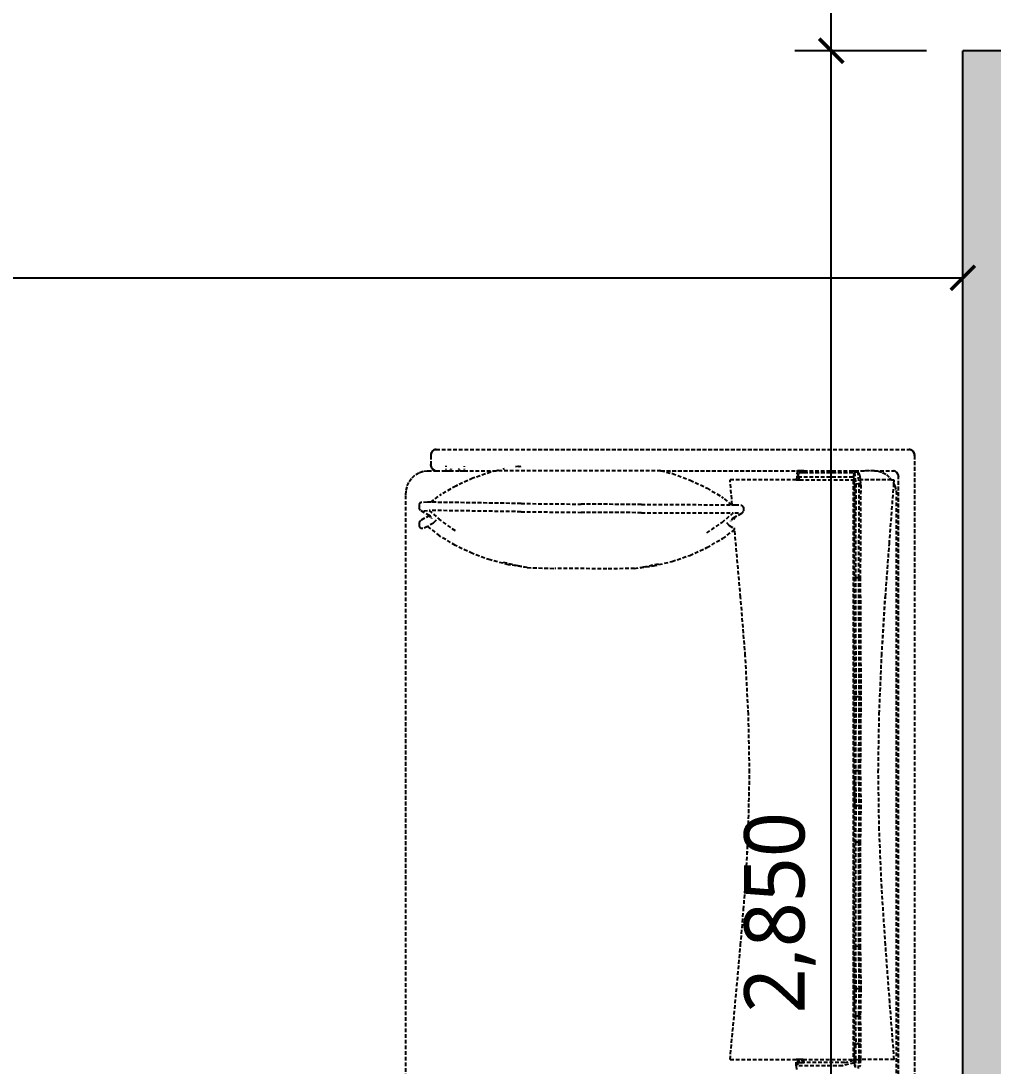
# Model space of a CAD drawing. Header units: millimetres. Extents: x 0 to 460473, y -68369 to 85219.
# Drawn here: x 228476 to 230084, y -36906 to -35178 of the extents above; entities that cross this region are included whole.
import ezdxf

# ---------------------------------------------------------------- set-up
doc = ezdxf.new("R2010")
doc.units = ezdxf.units.MM
doc.header["$LTSCALE"] = 50
doc.linetypes.add('HIDDEN2', pattern=[0.1875, 0.125, -0.0625])
for name, color, linetype in [('DIM', 7, 'Continuous'), ('ha', 8, 'Continuous'), ('hid', 8, 'HIDDEN2'), ('wall', 2, 'Continuous')]:
    doc.layers.add(name, color=color, linetype=linetype)
doc.styles.add('맑은 고딕', font='malgun.ttf')
doc.dimstyles.new('DH IN40', dxfattribs={"dimscale": 40, "dimtxt": 2.5, "dimasz": 1, "dimexe": 1.5, "dimexo": 1.5, "dimtad": 1, "dimdec": 7, "dimlunit": 6, "dimtxsty": '맑은 고딕', "dimblk": 'ARCHTICK', "dimcen": 2.5, "dimclrd": 256, "dimclre": 256, "dimclrt": 256, "dimadec": 0, "dimazin": 0, "dimtfac": 1, "dimtdec": 7, "dimtix": 1, "dimtmove": 0, "dimatfit": 3, "dimldrblk": 'ARCHTICK', "dimfxl": 1, "dimtfillclr": 1, "dimlwd": -1, "dimlwe": -1, "dimarcsym": 0})

# ---------------------------------------------------------------- blocks, each defined once
blk = doc.blocks.new('EWEDSF')
at = {"layer": 'ha', "transparency": 33554559}
h = blk.add_hatch(color=256, dxfattribs=at)
h.dxf.hatch_style = 1
h.paths.add_polyline_path([(230234, 29629.7), (230234, 32479.7), (230344, 32479.7), (230344, 32679.7), (230034, 32679.7), (230034, 29829.7), (229434, 29829.7), (229434, 29629.7), (230034, 29629.7), (230034, 28199.2), (229414, 28199.2), (229414, 27999.7), (230034, 27999.7), (230284, 27999.7), (230284, 28169.7), (230234, 28169.7)])
at = {"layer": 'wall', "color": 2}
for p in [(230394, 32679.7), (230034, 29829.7)]:
    blk.add_line(p, (230034, 32679.7), dxfattribs=at)
blk = doc.blocks.new('_ArchTick')
at = {"color": 0, "linetype": 'ByBlock', "const_width": 0.15}
blk.add_lwpolyline([(-0.5, -0.5), (0.5, 0.5)], dxfattribs=at)
blk = doc.blocks.new('*D478')
at = {"layer": 'Defpoints', "color": 0, "transparency": 16777216}
for p in [(225734, -35607.6), (230034, -35603), (230034, -35607.6)]:
    blk.add_point(p, dxfattribs=at)
at = {"layer": 'DIM', "transparency": 16777216}
for p, q in [((225734, -35547.6), (225734, -35543)), ((230034, -35547.6), (230034, -35543)), ((225734, -35603), (230034, -35603))]:
    blk.add_line(p, q, dxfattribs=at)
at = {"layer": 'DIM', "transparency": 16777216, "xscale": 40, "yscale": 40, "zscale": 40, "rotation": 180}
blk.add_blockref('_ArchTick', (225734, -35603), dxfattribs=at)
at = {"layer": 'DIM', "transparency": 16777216, "xscale": 40, "yscale": 40, "zscale": 40}
blk.add_blockref('_ArchTick', (230034, -35603), dxfattribs=at)
at = {"layer": 'DIM', "transparency": 16777216, "insert": (227884, -35526.3), "char_height": 100, "attachment_point": 5, "style": '맑은 고딕'}
blk.add_mtext('4300', dxfattribs=at)
blk = doc.blocks.new('*D479')
at = {"layer": 'Defpoints', "color": 0, "transparency": 16777216}
for p in [(229816.4, -35227.8), (230034, -35227.8), (230034, -38077.8)]:
    blk.add_point(p, dxfattribs=at)
at = {"layer": 'DIM', "transparency": 16777216}
for p, q in [((229974, -35227.8), (229756.4, -35227.8)), ((229816.4, -38077.8), (229816.4, -35227.8)), ((229974, -38077.8), (229756.4, -38077.8))]:
    blk.add_line(p, q, dxfattribs=at)
at = {"layer": 'DIM', "transparency": 16777216, "xscale": 40, "yscale": 40, "zscale": 40}
for p, rotation in [((229816.4, -35227.8), 90), ((229816.4, -38077.8), 270)]:
    blk.add_blockref('_ArchTick', p, dxfattribs=dict(at, rotation=rotation))
at = {"layer": 'DIM', "transparency": 16777216, "insert": (229731.3, -36652.8), "char_height": 100, "attachment_point": 5, "rotation": 90, "style": '맑은 고딕'}
blk.add_mtext('2,850', dxfattribs=at)
blk = doc.blocks.new('*D480')
at = {"layer": 'Defpoints', "color": 0, "transparency": 16777216}
for p in [(229816.4, -34127.8), (230034, -34127.8), (230034, -35227.8)]:
    blk.add_point(p, dxfattribs=at)
at = {"layer": 'DIM', "transparency": 16777216}
for p, q in [((229974, -34127.8), (229756.4, -34127.8)), ((229816.4, -35227.8), (229816.4, -34127.8)), ((229974, -35227.8), (229756.4, -35227.8))]:
    blk.add_line(p, q, dxfattribs=at)
at = {"layer": 'DIM', "transparency": 16777216, "xscale": 40, "yscale": 40, "zscale": 40}
for p, rotation in [((229816.4, -34127.8), 90), ((229816.4, -35227.8), 270)]:
    blk.add_blockref('_ArchTick', p, dxfattribs=dict(at, rotation=rotation))
at = {"layer": 'DIM', "transparency": 16777216, "insert": (229731.1, -34677.8), "char_height": 100, "attachment_point": 5, "rotation": 90, "style": '맑은 고딕'}
blk.add_mtext('1,100', dxfattribs=at)

msp = doc.modelspace()

# ---------------------------------------------------------------- linework, layer by layer
at = {"layer": 'hid'}
for p, q in [((229155.59252138, -35891.56780554), (229154.76769652, -35893.3590653)), ((229156.74708783, -35889.96892858), (229155.59252138, -35891.56780554)), ((229155.94519663, -35891.3423411), (229156.74708783, -35889.96892858)), ((229156.74708783, -35889.96892858), (229159.76052828, -35887.74212194)), ((229158.16839487, -35888.67010046), (229156.74708783, -35889.96892858)), ((229159.76052828, -35887.74212194), (229158.16839487, -35888.67010046)), ((229161.415032, -35887.20696569), (229159.76052828, -35887.74212194)), ((229161.12043295, -35887.45029168), (229163.03248144, -35887.03997351)), ((229163.03248144, -35887.03997351), (229161.415032, -35887.20696569)), ((229163.03248144, -35887.03997351), (229945.25470366, -35887.03997351)), ((229946.87216243, -35887.20696569), (229945.25470366, -35887.03997351)), ((229946.03287797, -35887.20696569), (229945.25470366, -35887.03997351)), ((229946.87216243, -35887.20696569), (229948.52667632, -35887.74212194)), ((229948.52667632, -35887.74212194), (229947.16676138, -35887.45029122)), ((229948.52667632, -35887.74212194), (229950.11879871, -35888.67010046)), ((229951.54007693, -35889.96892858), (229948.52667632, -35887.74212194)), ((229951.54007693, -35889.96892858), (229950.11879871, -35888.67010046)), ((229952.69464507, -35891.56780554), (229951.54007693, -35889.96892858)), ((229953.51951486, -35893.3590653), (229951.54007693, -35889.96892858)), ((229952.69464507, -35891.56780554), (229953.51951486, -35893.3590653)), ((229154.76769652, -35893.3590653), (229154.14359255, -35897.03997351)), ((229154.29198928, -35895.22039343), (229154.14359255, -35897.03997351)), ((229154.14359255, -35897.03997351), (229154.14359255, -35912.03997351)), ((229154.76769652, -35893.3590653), (229154.29198928, -35895.22039343)), ((229154.76769652, -35893.3590653), (229155.51654314, -35892.07650313)), ((229953.51951486, -35893.3590653), (229953.99520931, -35895.22039343)), ((229953.51951486, -35893.3590653), (229954.14359255, -35897.03997351)), ((229954.14359255, -35897.03997351), (229953.99520931, -35895.22039343)), ((229954.14359255, -35897.03997351), (229954.14359255, -37977.03997351)), ((229129.15575838, -35928.56023718), (229135.68844241, -35924.84832311)), ((229135.68844241, -35924.84832311), (229142.47703574, -35922.70769811)), ((229135.68844241, -35924.84832311), (229139.66163734, -35924.0171875)), ((229142.47703574, -35922.70769811), (229149.11359255, -35922.03997351)), ((229148.2590702, -35922.21872737), (229149.11359255, -35922.03997351)), ((229149.11359255, -35922.03997351), (229163.03248144, -35922.03997351)), ((229154.14359255, -35912.03997351), (229154.29198928, -35913.85955358)), ((229154.76769652, -35915.72088171), (229154.14359255, -35912.03997351)), ((229154.29198928, -35913.85955358), (229154.76769652, -35915.72088171)), ((229154.76769652, -35915.72088171), (229155.59252138, -35917.51214147)), ((229154.76769652, -35915.72088171), (229156.74708783, -35919.11101843)), ((229155.59252138, -35917.51214147), (229156.74708783, -35919.11101843)), ((229156.74708783, -35919.11101843), (229158.16839487, -35920.40984655)), ((229156.74708783, -35919.11101843), (229159.76052828, -35921.33782507)), ((229158.16839487, -35920.40984655), (229159.76052828, -35921.33782507)), ((229159.76052828, -35921.33782507), (229161.415032, -35921.87298132)), ((229159.76052828, -35921.33782507), (229163.03248144, -35922.03997351)), ((229161.415032, -35921.87298132), (229163.03248144, -35922.03997351)), ((229161.79468992, -35922.1677332), (229163.03248144, -35922.03997351)), ((229162.2368246, -35922.21071095), (229163.03248144, -35922.03997351)), ((229163.03248144, -35922.03997351), (229179.14359255, -35922.03997351)), ((229179.14359255, -35914.01831392), (229179.14359255, -35915.72088171)), ((229179.14359255, -35919.11101843), (229179.14359255, -35920.29906415)), ((229179.14359255, -35921.33782507), (229179.14359255, -35922.03997351)), ((229179.14359255, -35922.03997351), (229179.14359255, -35922.66396687)), ((229179.14359255, -35922.03997351), (229185.4982231, -35922.03997351)), ((229185.26074953, -35922.44702841), (229185.17219643, -35922.64161327)), ((229185.4982231, -35922.03997351), (229185.26074953, -35922.44702841)), ((229185.77364321, -35921.5678742), (229185.4982231, -35922.03997351)), ((229185.4982231, -35922.03997351), (229202.788962, -35922.03997351)), ((229185.94154314, -35921.33782507), (229185.77364321, -35921.5678742)), ((229187.07251711, -35919.9689057), (229186.8224686, -35920.24626306)), ((229187.84061404, -35919.27644277), (229187.07251711, -35919.9689057)), ((229188.06726872, -35919.11101843), (229187.84061404, -35919.27644277)), ((229200.44657107, -35919.27644277), (229200.21991639, -35919.11101843)), ((229201.21466799, -35919.9689057), (229200.44657107, -35919.27644277)), ((229201.37450671, -35920.14620108), (229201.21466799, -35919.9689057)), ((229202.51354189, -35921.5678742), (229202.34564197, -35921.33782507)), ((229202.788962, -35922.03997351), (229202.51354189, -35921.5678742)), ((229203.02643557, -35922.44702841), (229202.788962, -35922.03997351)), ((229202.788962, -35922.03997351), (229209.14359255, -35922.03997351)), ((229203.0847625, -35922.57519486), (229203.02643557, -35922.44702841)), ((229209.14359255, -35914.31393663), (229209.14359255, -35915.72088171)), ((229209.14359255, -35919.11101843), (229209.14359255, -35920.09277969)), ((229209.14359255, -35921.33782507), (229209.14359255, -35922.03997351)), ((229209.14359255, -35922.03997351), (229209.14359255, -35922.55272919)), ((229209.14359255, -35922.03997351), (229263.17193846, -35922.03997351)), ((229253.3247308, -35924.38292318), (229223.77868414, -35934.50087714)), ((229263.17193846, -35922.03997351), (229253.3247308, -35924.38292318)), ((229266.12300546, -35921.33782507), (229263.17193846, -35922.03997351)), ((229534.72770062, -35922.03997351), (229263.17193846, -35922.03997351)), ((229275.48207435, -35919.11101843), (229273.20724899, -35919.65226845)), ((229297.77576499, -35915.18732604), (229293.93580356, -35915.72088171)), ((229299.84417939, -35915.31556515), (229298.01484877, -35915.72088171)), ((229300.45637214, -35915.21374098), (229299.84417939, -35915.31556515)), ((229302.84111097, -35915.23724041), (229300.4326562, -35915.72088171)), ((229531.98545163, -35921.33782507), (229534.72770062, -35922.03997351)), ((229534.72770062, -35922.03997351), (229553.61947694, -35926.87718242)), ((229534.72770062, -35922.03997351), (229760.67598043, -35922.03997351)), ((229759.39409642, -35936.90216534), (229760.48857304, -35923.39986352)), ((229760.48857304, -35923.39986352), (229760.67598043, -35922.03997351)), ((229760.48857304, -35923.39986352), (229761.5036819, -35932.39477009)), ((229760.67598043, -35922.03997351), (229760.772744, -35921.33782507)), ((229762.90802306, -35922.03997351), (229760.67598043, -35922.03997351)), ((229761.5036819, -35932.39477009), (229763.25471997, -35925.11206398)), ((229762.82878298, -35921.33782507), (229762.90802306, -35922.03997351)), ((229762.90802306, -35922.03997351), (229763.25471997, -35925.11206398)), ((229768.1534058, -35922.03997351), (229762.90802306, -35922.03997351)), ((229763.25471997, -35925.11206398), (229765.77809135, -35924.25470206)), ((229763.25471997, -35925.11206398), (229765.70859486, -35925.11206398)), ((229765.17906679, -35924.45823169), (229765.12606812, -35925.11206398)), ((229765.70859486, -35925.11206398), (229765.77809135, -35924.25470206)), ((229765.70859486, -35925.11206398), (229769.32417211, -35925.11206398)), ((229765.77809135, -35924.25470206), (229768.30640038, -35923.39566248)), ((229765.927184, -35925.11206398), (229765.82849482, -35924.23757655)), ((229768.07416572, -35921.33782507), (229768.1534058, -35922.03997351)), ((229768.1534058, -35922.03997351), (229768.30640038, -35923.39566248)), ((229770.82586983, -35922.03997351), (229768.1534058, -35922.03997351)), ((229768.30640038, -35923.39566248), (229769.32417211, -35925.11206398)), ((229768.30640038, -35923.39566248), (229770.97886441, -35923.39566248)), ((229769.32417211, -35925.11206398), (229771.17256674, -35925.11206398)), ((229770.74662976, -35921.33782507), (229770.82586983, -35922.03997351)), ((229770.82586983, -35922.03997351), (229849.14359255, -35922.03997351)), ((229770.82586983, -35922.03997351), (229770.97886441, -35923.39566248)), ((229770.97886441, -35923.39566248), (229859.99890366, -35923.39566248)), ((229770.97886441, -35923.39566248), (229771.17256674, -35925.11206398)), ((229771.17256674, -35925.11206398), (229854.94500037, -35925.11206398)), ((229849.14359255, -35922.03997351), (229849.14359255, -35921.33782507)), ((229849.14359255, -35922.56483926), (229849.14359255, -35922.03997351)), ((229849.14359255, -35922.03997351), (229855.49824655, -35922.03997351)), ((229853.18453059, -35932.39477009), (229854.94500037, -35925.11206398)), ((229854.94500037, -35925.11206398), (229859.99890366, -35923.39566248)), ((229854.94500037, -35925.11206398), (229856.94395342, -35943.6960042)), ((229855.26078005, -35922.44702841), (229855.19694184, -35922.58728461)), ((229855.26078005, -35922.44702841), (229855.49824655, -35922.03997351)), ((229855.49824655, -35922.03997351), (229855.77365847, -35921.5678742)), ((229855.49824655, -35922.03997351), (229872.78893855, -35922.03997351)), ((229855.77365847, -35921.5678742), (229855.94154995, -35921.33782507)), ((229859.99890366, -35923.39566248), (229862.10335313, -35942.96038577)), ((229859.99890366, -35923.39566248), (229863.29233717, -35928.96196708)), ((229872.51352663, -35921.5678742), (229872.34563516, -35921.33782507)), ((229872.78893855, -35922.03997351), (229872.51352663, -35921.5678742)), ((229873.02640505, -35922.44702841), (229872.78893855, -35922.03997351)), ((229879.14359255, -35922.03997351), (229872.78893855, -35922.03997351)), ((229873.12049242, -35922.65374376), (229873.02640505, -35922.44702841)), ((229879.14359255, -35922.03997351), (229879.14359255, -35921.33782507)), ((229879.14359255, -35922.67607695), (229879.14359255, -35922.03997351)), ((229887.67159255, -35922.03997351), (229879.14359255, -35922.03997351)), ((229887.67159255, -35922.03997351), (229894.30813197, -35922.70769811)), ((229890.86361677, -35922.70769811), (229887.67159255, -35922.03997351)), ((229887.67159255, -35922.03997351), (229918.588037, -35922.03997351)), ((229894.30813197, -35922.70769811), (229901.09676791, -35924.84832311)), ((229901.09676791, -35924.84832311), (229907.62940531, -35928.56023718)), ((229918.68107352, -35922.0547264), (229918.588037, -35922.03997351)), ((229918.68107352, -35922.0547264), (229918.588037, -35922.03997351)), ((229918.68619627, -35922.06103752), (229918.588037, -35922.03997351)), ((229918.588037, -35922.03997351), (229918.77863752, -35922.0808745)), ((229918.78435554, -35922.08210154), (229918.68107352, -35922.0547264)), ((229918.87393778, -35922.101325), (229918.78435554, -35922.08210154)), ((229921.86000965, -35922.74209143), (229918.87393778, -35922.101325)), ((229918.87393778, -35922.101325), (229920.20549576, -35922.20691992)), ((229921.86000965, -35922.74209143), (229920.20549576, -35922.20691992)), ((229921.93491409, -35922.7974436), (229921.86000965, -35922.74209143)), ((229921.96772229, -35922.8048688), (229921.93491409, -35922.7974436)), ((229922.00735933, -35922.81974302), (229921.96772229, -35922.8048688)), ((229922.00735933, -35922.81974302), (229922.08774618, -35922.8726337)), ((229922.08774618, -35922.8726337), (229922.11205626, -35922.88898991)), ((229922.11205626, -35922.88898991), (229922.50704476, -35923.18816833)), ((229922.50704476, -35923.18816833), (229923.94878173, -35924.28563245)), ((229923.94878173, -35924.28563245), (229924.24344477, -35924.50337976)), ((229924.88570098, -35924.98984756), (229924.24344477, -35924.50337976)), ((229924.90733144, -35925.00939452), (229924.88570098, -35924.98984756)), ((229924.90733144, -35925.00939452), (229924.96138359, -35925.0907405)), ((229926.0279784, -35926.5678742), (229924.96138359, -35925.0907405)), ((229926.63366797, -35927.96491352), (229924.96138359, -35925.0907405)), ((229115.20235355, -35947.31609655), (229118.58669245, -35940.15154577)), ((229118.58669245, -35940.15154577), (229123.32399403, -35933.75579382)), ((229123.32399403, -35933.75579382), (229129.15575838, -35928.56023718)), ((229223.77868414, -35934.50087714), (229195.44188052, -35947.3927501)), ((229553.61947694, -35926.87718242), (229582.93386278, -35937.48403331)), ((229582.93386278, -35937.48403331), (229610.99474277, -35950.84434751)), ((229652.70022026, -35978.30807353), (229649.00063646, -35937.08811867)), ((229758.34538545, -35937.08811867), (229649.00063646, -35937.08811867)), ((229758.34538545, -35937.08811867), (229758.34538545, -35936.90216534)), ((229758.34538545, -35936.90216534), (229759.39409642, -35936.90216534)), ((229758.34538545, -35937.08811867), (229759.37902331, -35937.08811867)), ((229759.37902331, -35937.08811867), (229759.39409642, -35936.90216534)), ((229759.37902331, -35937.08811867), (229763.57278009, -35937.08811867)), ((229759.39409642, -35936.90216534), (229763.58785319, -35936.90216534)), ((229761.5036819, -35932.39477009), (229853.18453059, -35932.39477009)), ((229763.65863482, -35936.02894888), (229761.5036819, -35932.39477009)), ((229763.58785319, -35936.90216534), (229763.57278009, -35937.08811867)), ((229763.57278009, -35937.08811867), (229764.28668897, -35937.08811867)), ((229763.65863482, -35936.02894888), (229763.58785319, -35936.90216534)), ((229763.58785319, -35936.90216534), (229764.17642453, -35936.90216534)), ((229764.17642453, -35936.90216534), (229763.65863482, -35936.02894888)), ((229764.17110686, -35936.89319745), (229764.15530683, -35937.08811867)), ((229764.28668897, -35937.08811867), (229764.17642453, -35936.90216534)), ((229764.17642453, -35936.90216534), (229853.66936165, -35936.90216534)), ((229764.28668897, -35937.08811867), (229852.72172057, -35937.08811867)), ((229852.72172057, -35937.08811867), (229852.72172057, -35937.9610747)), ((229853.78326162, -35937.9610747), (229852.72172057, -35937.9610747)), ((229852.72172057, -35937.9610747), (229852.72172057, -36895.61067425)), ((229853.18453059, -35932.39477009), (229853.66936165, -35936.90216534)), ((229853.66936165, -35936.90216534), (229853.78326162, -35937.9610747)), ((229853.66936165, -35936.90216534), (229853.98443593, -35936.90216534)), ((229853.78326162, -35937.9610747), (229853.98443593, -35939.83135947)), ((229854.77626937, -35936.90216534), (229853.98443593, -35936.90216534)), ((229853.98443593, -35936.90216534), (229853.98443593, -35939.83135947)), ((229853.98443593, -35939.83135947), (229853.98443593, -36895.61067425)), ((229854.2320158, -35942.13306907), (229854.7358614, -35946.81723943)), ((229854.7358614, -35946.81723943), (229856.94395342, -35943.6960042)), ((229856.94395342, -35943.6960042), (229856.19548377, -36098.61098359)), ((229856.94395342, -35943.6960042), (229862.10335313, -35942.96038577)), ((229862.10335313, -35942.96038577), (229861.35132291, -36098.61231943)), ((229862.10335313, -35942.96038577), (229865.05466083, -35945.34600257)), ((229863.29233717, -35928.96196708), (229864.14641243, -35936.90216534)), ((229864.14641243, -35936.90216534), (229865.05466083, -35945.34600257)), ((229915.79169664, -35936.90216534), (229864.14641243, -35936.90216534)), ((229907.62940531, -35928.56023718), (229913.46121889, -35933.75579382)), ((229913.46121889, -35933.75579382), (229915.79169664, -35936.90216534)), ((229915.79169664, -35936.90216534), (229920.52846843, -35936.90216534)), ((229919.99027878, -35943.94473156), (229920.52846843, -35936.90216534)), ((229926.63366797, -35927.96491352), (229926.0279784, -35926.5678742)), ((229926.68984626, -35928.06053017), (229926.63366797, -35927.96491352)), ((229926.74265049, -35928.15040409), (229926.68984626, -35928.06053017)), ((229926.76410102, -35928.16631824), (229926.68984626, -35928.06053017)), ((229926.74265049, -35928.15040409), (229926.80356058, -35928.25532095)), ((229926.80672522, -35928.24863345), (229926.75858937, -35928.15616891)), ((229926.80356058, -35928.25532095), (229926.76410102, -35928.16631824)), ((229926.80203378, -35928.25210822), (229926.85284819, -35928.35902716)), ((229926.80356058, -35928.25532095), (229926.80849692, -35928.28306568)), ((229926.85284819, -35928.35902716), (229926.80356058, -35928.25532095)), ((229926.80360561, -35928.25541602), (229926.85284819, -35928.35902716)), ((229926.85284819, -35928.35902716), (229926.80513386, -35928.25863179)), ((229926.80517745, -35928.25872382), (229926.85284819, -35928.35902716)), ((229926.85284819, -35928.35902716), (229926.80672522, -35928.24863345)), ((229926.80849692, -35928.28306568), (229926.85284819, -35928.35902716)), ((229926.85284819, -35928.35902716), (229926.80973989, -35928.25585018)), ((229927.32854264, -35930.22034384), (229926.85284819, -35928.35902716)), ((229927.40421815, -35931.61112964), (229926.85284819, -35928.35902716)), ((229927.40421815, -35931.61112964), (229927.32854264, -35930.22034384)), ((229927.40421815, -35931.61112964), (229927.47692589, -35932.03997351)), ((229927.47692589, -35932.03997351), (229927.43948141, -35931.81911898)), ((229927.47692589, -35932.03997351), (229927.46382911, -35931.93551631)), ((229927.47692589, -37942.03997351), (229927.47692589, -35932.03997351)), ((229112.64159255, -35962.03997351), (229113.2504795, -35954.76140905)), ((229113.2504795, -35954.76140905), (229115.20235355, -35947.31609655)), ((229195.44188052, -35947.3927501), (229168.5567366, -35962.94825423)), ((229610.99474277, -35950.84434751), (229637.56206071, -35966.84382975)), ((229854.7358614, -35946.81723943), (229854.22792705, -36051.94727485)), ((229865.05466083, -35945.34600257), (229864.31417761, -36098.60798728)), ((229912.41930827, -36042.88097924), (229919.99027878, -35943.94473156)), ((229919.99027878, -35943.94473156), (229921.58282807, -35947.31609655)), ((229921.58282807, -35947.31609655), (229923.5347056, -35954.76140905)), ((229923.5347056, -35954.76140905), (229924.14359255, -35962.03997351)), ((229923.5347056, -35958.5389969), (229924.14359255, -35962.03997351)), ((229112.64159255, -37816.02486746), (229112.64159255, -35962.03997351)), ((229134.67924528, -35977.8488608), (229134.62327504, -35984.48214004)), ((229137.35860249, -35974.64531692), (229134.67924528, -35977.8488608)), ((229148.47252207, -35974.09129109), (229137.35860249, -35974.64531692)), ((229153.97495687, -35974.17056496), (229148.47252207, -35974.09129109)), ((229153.97495687, -35974.17056496), (229168.5567366, -35962.94825423)), ((229303.41425884, -35976.32354502), (229153.97495687, -35974.17056496)), ((229303.41425884, -35976.32354502), (229402.94317283, -35977.32988489)), ((229502.46898702, -35977.97690093), (229402.94317283, -35977.32988489)), ((229502.46898702, -35977.97690093), (229651.93358667, -35978.30638355)), ((229651.93358667, -35978.30638355), (229637.56206071, -35966.84382975)), ((229651.93358667, -35978.30638355), (229652.70022026, -35978.30807353)), ((229652.70022026, -35978.30807353), (229657.39546354, -35978.31842381)), ((229657.39546354, -35978.31842381), (229668.51993088, -35979.05716251)), ((229924.14359255, -37912.03997351), (229924.14359255, -35962.03997351)), ((229137.24666287, -35987.91177409), (229134.62327504, -35984.48214004)), ((229152.08437036, -35996.25392589), (229137.24666287, -35987.91177409)), ((229142.54940876, -35988.13776295), (229151.36420548, -35987.69834776)), ((229151.36420548, -35987.69834776), (229151.49488995, -35987.69183317)), ((229151.36420548, -35987.69834776), (229168.22346614, -36002.44560249)), ((229303.30476312, -35989.86914351), (229151.49488995, -35987.69183317)), ((229303.30476312, -35989.86914351), (229402.83359167, -35990.8856088)), ((229502.3594913, -35991.52249943), (229402.83359167, -35990.8856088)), ((229502.3594913, -35991.52249943), (229654.15424694, -35991.86694034)), ((229654.31104845, -35991.877353), (229637.22879025, -36006.34117802)), ((229654.31104845, -35991.877353), (229654.15424694, -35991.86694034)), ((229663.10821792, -35992.46154363), (229654.31104845, -35991.877353)), ((229654.63868339, -35999.90600634), (229668.40799126, -35992.32361968)), ((229668.40799126, -35992.32361968), (229671.08586305, -35988.93801809)), ((229668.51993088, -35979.05716251), (229671.14183329, -35982.30473885)), ((229671.14183329, -35982.30473885), (229671.08586305, -35988.93801809)), ((229134.92211503, -36007.61568703), (229134.86614479, -36014.24896627)), ((229137.59998682, -36004.23008544), (229134.92211503, -36007.61568703)), ((229152.08437036, -35996.25392589), (229137.59998682, -36004.23008544)), ((229158.5650268, -36008.66055898), (229148.80253192, -36014.04255075)), ((229152.39779958, -35996.43014409), (229151.18747696, -35998.65879069)), ((229152.39779958, -35996.43014409), (229152.08437036, -35996.25392589)), ((229152.61145507, -35996.55026687), (229152.39779958, -35996.43014409)), ((229154.26201209, -35999.52766459), (229152.61145507, -35996.55026687)), ((229153.49633445, -35997.04776947), (229152.61145507, -35996.55026687)), ((229154.27114378, -35998.44542826), (229154.26201209, -35999.52766459)), ((229155.61276093, -36001.36075426), (229155.79959363, -36001.20255998)), ((229162.76186113, -36003.73222914), (229158.5650268, -36008.66055898)), ((229194.81613681, -36021.55238956), (229168.22346614, -36002.44560249)), ((229610.36899906, -36025.00398697), (229637.22879025, -36006.34117802)), ((229643.31262785, -36007.72565631), (229647.42550875, -36012.72105217)), ((229647.42550875, -36012.72105217), (229656.23383013, -36017.67878302)), ((229650.49454513, -36005.22591502), (229650.23659477, -36005.00027881)), ((229651.68999575, -36003.65931977), (229653.33992423, -36000.62119799)), ((229651.70144041, -36002.30296222), (229651.68999575, -36003.65931977)), ((229652.30537608, -36001.19089577), (229653.33992423, -36000.62119799)), ((229653.33992423, -36000.62119799), (229653.64565466, -36000.45284049)), ((229653.64565466, -36000.45284049), (229653.92360772, -36000.29977923)), ((229653.64565466, -36000.45284049), (229654.97079843, -36002.84323355)), ((229653.92360772, -36000.29977923), (229654.63868339, -35999.90600634)), ((229653.92360772, -36000.29977923), (229654.71390463, -36000.74410506)), ((229654.71390463, -36000.74410506), (229654.63868339, -35999.90600634)), ((229654.71390463, -36000.74410506), (229656.76522386, -36001.89741102)), ((229137.4880472, -36017.49654261), (229134.86614479, -36014.24896627)), ((229140.73591736, -36017.71222281), (229137.4880472, -36017.49654261)), ((229148.80253192, -36014.04255075), (229142.78782225, -36017.35841604)), ((229148.80253192, -36014.04255075), (229168.44591737, -36029.70987536)), ((229195.01323532, -36045.70935761), (229168.44591737, -36029.70987536)), ((229656.21376554, -36019.16558971), (229637.45124149, -36033.60545089)), ((229656.23383013, -36017.67878302), (229656.12977406, -36016.51941302)), ((229666.5394545, -36131.04921073), (229656.23383013, -36017.67878302)), ((229223.0741153, -36059.06967181), (229195.01323532, -36045.70935761)), ((229610.56609756, -36049.16095501), (229637.45124149, -36033.60545089)), ((229906.0152899, -36130.8632574), (229912.41930827, -36042.88097924)), ((229912.41930827, -36042.88097924), (229913.07487785, -36033.8743678)), ((229252.38850114, -36069.6765227), (229223.0741153, -36059.06967181)), ((229552.68324728, -36072.17078194), (229582.22929394, -36062.05282798)), ((229582.22929394, -36062.05282798), (229610.56609756, -36049.16095501)), ((229282.70561312, -36077.43917041), (229252.38850114, -36069.6765227)), ((229298.54168377, -36079.51362302), (229273.43820702, -36073.50742613)), ((229313.76609338, -36082.2912068), (229282.70561312, -36077.43917041)), ((229313.76609338, -36082.2912068), (229298.54168377, -36079.51362302)), ((229490.98265353, -36083.76317408), (229522.18071912, -36079.42825948)), ((229490.98265353, -36083.76317408), (229506.16379869, -36081.23813996)), ((229506.16379869, -36081.23813996), (229531.38521827, -36075.64994353)), ((229522.18071912, -36079.42825948), (229552.68324728, -36072.17078194)), ((229313.76609338, -36082.2912068), (229359.38163628, -36083.55380093)), ((229445.38153212, -36084.26811924), (229359.38163628, -36083.55380093)), ((229490.98265353, -36083.76317408), (229445.38153212, -36084.26811924)), ((229854.50293103, -36098.60660902), (229856.19548377, -36098.61098359)), ((229856.19548377, -36098.61098359), (229857.11779343, -36295.5835468)), ((229856.19548377, -36098.61098359), (229861.35132291, -36098.61231943)), ((229861.35132291, -36098.61231943), (229864.31417761, -36098.60798728)), ((229861.35132291, -36098.61231943), (229862.27374505, -36295.6089071)), ((229864.31417761, -36098.60798728), (229865.23623495, -36295.52666343)), ((229674.22727894, -36227.90460318), (229666.5394545, -36131.04921073)), ((229899.80591984, -36227.60519607), (229906.0152899, -36130.8632574)), ((229899.80591984, -36227.60519607), (229905.55172905, -36130.8632574)), ((229854.22378362, -36145.86377146), (229854.9243317, -36295.47594283)), ((229679.38870663, -36324.47631415), (229674.22727894, -36227.90460318)), ((229895.70414759, -36324.29036082), (229899.79918146, -36227.71864984)), ((229899.79918146, -36227.71864984), (229899.80591984, -36227.60519607)), ((229854.9243317, -36295.47594283), (229854.2190976, -36389.32191024)), ((229854.9243317, -36295.47594283), (229857.11779343, -36295.5835468)), ((229857.11779343, -36295.5835468), (229856.19832673, -36417.93758917)), ((229857.11779343, -36295.5835468), (229862.27374505, -36295.6089071)), ((229862.27374505, -36295.6089071), (229861.3550425, -36417.86126374)), ((229862.27374505, -36295.6089071), (229865.23623495, -36295.52666343)), ((229865.23623495, -36295.52666343), (229864.31505425, -36418.10878777)), ((229681.30857168, -36420.61415936), (229679.38870663, -36324.47631415)), ((229894.14413468, -36420.42820603), (229895.70414759, -36324.29036082)), ((229679.38870663, -36516.21801594), (229681.30857168, -36420.61415936)), ((229854.46306839, -36418.19340993), (229856.19832673, -36417.93758917)), ((229856.19832673, -36417.93758917), (229861.3550425, -36417.86126374)), ((229856.19832673, -36417.93758917), (229857.12395457, -36475.45162777)), ((229861.3550425, -36417.86126374), (229862.28180602, -36475.44586763)), ((229861.3550425, -36417.86126374), (229864.31505425, -36418.10878777)), ((229864.31505425, -36418.10878777), (229865.23813477, -36475.46454781)), ((229895.70414759, -36516.0320626), (229894.14413468, -36420.42820603)), ((229854.22045871, -36431.85884953), (229854.92243187, -36475.47606809)), ((229854.92243187, -36475.47606809), (229854.22378362, -36520.71556163)), ((229854.92243187, -36475.47606809), (229857.12395457, -36475.45162777)), ((229857.12395457, -36475.45162777), (229856.19482587, -36535.61539632)), ((229857.12395457, -36475.45162777), (229862.28180602, -36475.44586763)), ((229862.28180602, -36475.44586763), (229861.35046213, -36535.75307573)), ((229862.28180602, -36475.44586763), (229865.23813477, -36475.46454781)), ((229865.23813477, -36475.46454781), (229864.31397474, -36535.30658023)), ((229676.2255427, -36575.95203246), (229679.38870663, -36516.21801594)), ((229676.2255427, -36575.95203246), (229679.59399308, -36516.21801594)), ((229899.79918146, -36611.20205341), (229895.70414759, -36516.0320626)), ((229854.48372635, -36535.15940862), (229856.19482587, -36535.61539632)), ((229856.19482587, -36535.61539632), (229861.35046213, -36535.75307573)), ((229856.19482587, -36535.61539632), (229856.19482587, -36707.95760831)), ((229861.35046213, -36535.75307573), (229864.31397474, -36535.30658023)), ((229861.35046213, -36535.75307573), (229861.35046213, -36707.83910352)), ((229864.31397474, -36535.30658023), (229864.31397474, -36708.22341554)), ((229674.22727894, -36611.38800674), (229676.2255427, -36575.95203246)), ((229675.38668848, -36591.79317539), (229676.00298545, -36581.37732609)), ((229674.87112972, -36601.91499862), (229675.38668848, -36591.79317539)), ((229671.33708799, -36647.76433885), (229674.22727894, -36611.38800674)), ((229671.33708799, -36647.76433885), (229674.31983243, -36611.38800674)), ((229674.64429583, -36605.81271276), (229674.87112972, -36601.91499862)), ((229906.0152899, -36706.08836274), (229899.79918146, -36611.20205341)), ((229666.5394545, -36706.27431608), (229671.33708799, -36647.76433885)), ((229649.00063646, -36895.79662758), (229666.5394545, -36706.27431608)), ((229854.52266502, -36708.341159), (229856.19482587, -36707.95760831)), ((229856.19482587, -36707.95760831), (229861.35046213, -36707.83910352)), ((229856.19482587, -36707.95760831), (229857.12455409, -36778.01863976)), ((229861.35046213, -36707.83910352), (229864.31397474, -36708.22341554)), ((229861.35046213, -36707.83910352), (229862.2825904, -36778.08099418)), ((229864.31397474, -36708.22341554), (229865.23831963, -36777.87877825)), ((229913.11789763, -36800.84117492), (229906.0152899, -36706.08836274)), ((229854.2320158, -36725.74068565), (229854.92224701, -36777.7540694)), ((229854.92224701, -36777.7540694), (229854.23552225, -36811.53230696)), ((229854.92224701, -36777.7540694), (229857.12455409, -36778.01863976)), ((229857.12455409, -36778.01863976), (229856.20327586, -36823.3339639)), ((229857.12455409, -36778.01863976), (229862.2825904, -36778.08099418)), ((229862.2825904, -36778.08099418), (229861.36151772, -36823.38620772)), ((229862.2825904, -36778.08099418), (229865.23831963, -36777.87877825)), ((229865.23831963, -36777.87877825), (229864.31658035, -36823.21678058)), ((229920.52846843, -36895.61067425), (229913.11789763, -36800.84117492)), ((229854.5401292, -36823.16662786), (229856.20327586, -36823.3339639)), ((229856.20327586, -36823.3339639), (229861.36151772, -36823.38620772)), ((229856.20327586, -36823.3339639), (229856.87486946, -36869.93980098)), ((229861.36151772, -36823.38620772), (229864.31658035, -36823.21678058)), ((229861.36151772, -36823.38620772), (229862.03050572, -36869.81122675)), ((229864.31658035, -36823.21678058), (229864.96158969, -36870.19772725)), ((229854.23552225, -36839.44986503), (229854.6827458, -36870.48534255)), ((229854.71517444, -36870.51580938), (229854.6827458, -36870.48534255)), ((229854.77574412, -36870.49842745), (229854.71517444, -36870.51580938)), ((229854.71517444, -36870.51580938), (229854.71517444, -36892.84642217)), ((229855.72639174, -36870.22561622), (229854.77574412, -36870.49842745)), ((229856.23536269, -36870.70379633), (229854.77574412, -36870.49842745)), ((229856.64530624, -36869.96191157), (229855.72639174, -36870.22561622)), ((229855.72639174, -36870.22561622), (229856.64530624, -36869.9969311)), ((229856.23536269, -36870.70379633), (229856.64530624, -36870.75449007)), ((229856.80607818, -36869.95692068), (229856.64530624, -36869.96191157)), ((229856.64530624, -36869.96191157), (229856.64530624, -36869.9969311)), ((229856.64530624, -36869.9969311), (229856.64530624, -36870.75449007)), ((229856.64530624, -36870.75449007), (229856.64530624, -36891.80942488)), ((229856.80607818, -36869.95692068), (229856.87486946, -36869.93980098)), ((229856.87486946, -36869.93980098), (229859.32941112, -36869.87858821)), ((229861.76851387, -36869.80287051), (229859.32941112, -36869.87858821)), ((229861.86871613, -36869.81526155), (229861.76851387, -36869.80287051)), ((229861.76851387, -36869.80287051), (229861.76851387, -36895.94393149)), ((229861.86871613, -36869.81526155), (229862.03050572, -36869.81122675)), ((229862.03050572, -36869.81122675), (229863.44140145, -36870.0097403)), ((229864.96158969, -36870.19772725), (229863.44140145, -36870.0097403)), ((229864.96158969, -36870.19772725), (229864.96158969, -36870.22363136)), ((229864.96158969, -36870.19772725), (229864.99401833, -36870.22819408)), ((229864.96158969, -36870.22363136), (229864.99401833, -36870.22819408)), ((229864.96158969, -36870.22363136), (229864.96158969, -36894.22839527)), ((229854.71517444, -36892.84642217), (229854.5226945, -36895.61067425)), ((229856.64530624, -36891.80942488), (229854.71517444, -36892.84642217)), ((229854.71517444, -36892.84642217), (229856.64530624, -36895.25294494)), ((229856.64530624, -36891.80942488), (229856.64530624, -36895.25294494)), ((229649.00063646, -36895.79662758), (229758.22615671, -36895.79662758)), ((229758.37945657, -36905.95563925), (229758.22615671, -36895.79662758)), ((229761.31187597, -36895.79662758), (229758.22615671, -36895.79662758)), ((229760.40049134, -36903.28953526), (229758.37945657, -36905.95563925)), ((229758.37945657, -36905.95563925), (229759.24983568, -36913.35852828)), ((229834.69660247, -36905.95563925), (229758.37945657, -36905.95563925)), ((229760.3203089, -36904.33926373), (229760.40049134, -36903.28953526)), ((229760.40049134, -36903.28953526), (229760.48857304, -36902.13639178)), ((229760.48857304, -36902.13639178), (229761.31187597, -36895.79662758)), ((229760.48857304, -36902.13639178), (229760.68136992, -36903.94931927)), ((229760.68136992, -36903.94931927), (229760.72283881, -36904.33926373)), ((229762.38728562, -36895.79662758), (229761.31187597, -36895.79662758)), ((229762.38728562, -36895.79662758), (229763.07116948, -36902.2273945)), ((229767.63266836, -36895.79662758), (229762.38728562, -36895.79662758)), ((229764.03846577, -36900.71091246), (229768.155281, -36900.71091246)), ((229767.63266836, -36895.79662758), (229768.155281, -36900.71091246)), ((229769.91819312, -36895.79662758), (229767.63266836, -36895.79662758)), ((229768.155281, -36900.71091246), (229770.82774504, -36900.71091246)), ((229769.91819312, -36895.79662758), (229770.43332248, -36897.00203774)), ((229769.91819312, -36895.79662758), (229852.72172057, -36895.79662758)), ((229770.43332248, -36897.00203774), (229770.82774504, -36900.71091246)), ((229838.40199849, -36900.71091246), (229770.82774504, -36900.71091246)), ((229854.13540113, -36901.17269), (229834.69660247, -36905.95563925)), ((229838.40199849, -36900.71091246), (229854.44237583, -36896.76415051)), ((229853.98443593, -36895.61067425), (229852.72172057, -36895.61067425)), ((229852.72172057, -36895.61067425), (229852.72172057, -36895.79662758)), ((229853.98443593, -36895.61067425), (229854.5226945, -36895.61067425)), ((229854.44237583, -36896.76415051), (229854.13540113, -36901.17269)), ((229854.13540113, -36901.17269), (229855.72416551, -36908.48167465)), ((229854.5226945, -36895.61067425), (229854.44237583, -36896.76415051)), ((229856.64530624, -36895.25294494), (229855.72416551, -36908.48167465)), ((229856.64530624, -36895.25294494), (229861.76851387, -36895.94393149)), ((229861.76851387, -36895.94393149), (229860.74710286, -36910.61266738)), ((229861.76851387, -36895.94393149), (229864.96158969, -36894.22839527)), ((229862.90949811, -36907.35224188), (229864.18127583, -36905.43467547)), ((229864.86533907, -36895.61067425), (229864.18127583, -36905.43467547)), ((229864.96158969, -36894.22839527), (229864.86533907, -36895.61067425)), ((229920.52846843, -36895.61067425), (229864.86533907, -36895.61067425))]:
    msp.add_line(p, q, dxfattribs=at)

# ---------------------------------------------------------------- block references
at = {"layer": 'ha'}
msp.add_blockref('EWEDSF', (0, -67907.45838072), dxfattribs=at)

# ---------------------------------------------------------------- dimensions: what is measured, and where the dimension line sits
at = {"layer": 'DIM'}
dim = msp.add_linear_dim(base=(229816.3813719511, -34127.76328172), p1=(230033.9986514582, -35227.76328172), p2=(230033.9986514582, -34127.76328172), angle=90, dimstyle='DH IN40', override={"dimtmove": 1}, dxfattribs=at)
dim.commit()
dim.dimension.update_dxf_attribs({"geometry": '*D480', "text_midpoint": (229731.0552849945, -34677.7632817201)})
dim = msp.add_linear_dim(base=(229816.3813719508, -35227.76328172), p1=(230033.9986514582, -38077.76328172), p2=(230033.9986514582, -35227.76328172), angle=90, dimstyle='DH IN40', dxfattribs=at)
dim.commit()
dim.dimension.update_dxf_attribs({"geometry": '*D479', "text_midpoint": (229731.3270241247, -36652.7632817201)})
dim = msp.add_linear_dim(base=(230033.99865146, -35603.00506586), p1=(225733.99868442, -35607.62895357), p2=(230033.99865146, -35607.62895357), text='4300', dimstyle='DH IN40', dxfattribs=at)
dim.commit()
dim.dimension.update_dxf_attribs({"geometry": '*D478', "text_midpoint": (227883.99866794, -35526.34066369)})

doc.saveas('drawing.dxf')
